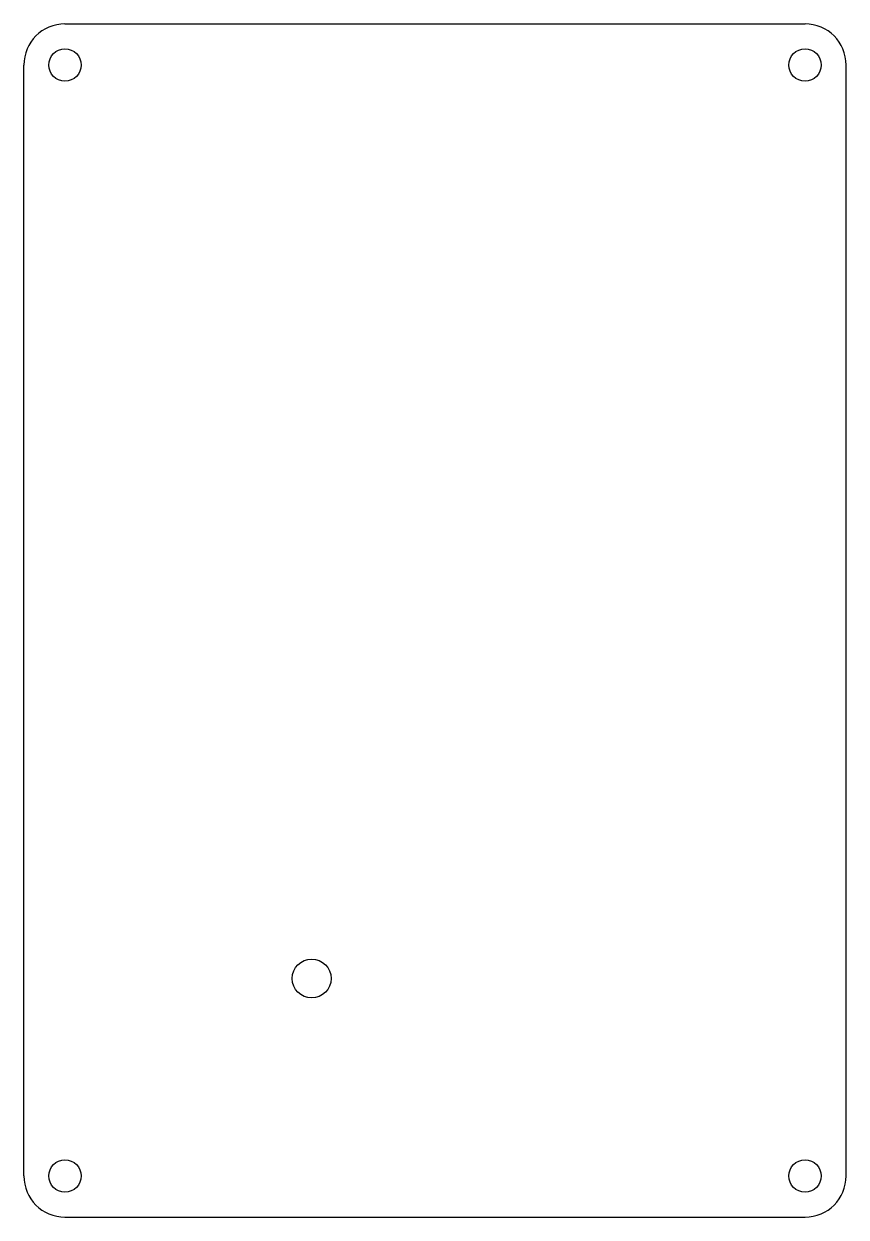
# Model space of a CAD drawing. Extents: x 0 to 63.5, y 0 to 92.1.
import ezdxf

# ---------------------------------------------------------------- set-up
doc = ezdxf.new("R2010")
doc.units = 0
doc.header["$MEASUREMENT"] = 0
doc.layers.add('VISIBLE', color=7, linetype='CONTINUOUS')

msp = doc.modelspace()

# ---------------------------------------------------------------- linework, layer by layer
at = {"layer": 'VISIBLE'}
for p, q in [((3.175, 92.075), (60.325, 92.075)), ((0, 3.175), (0, 88.9)), ((63.5, 3.175), (63.5, 88.9)), ((3.175, 0), (60.325, 0))]:
    msp.add_line(p, q, dxfattribs=at)
for centre, radius in [((3.175, 88.9), 1.25), ((60.325, 88.9), 1.25), ((22.225, 18.415), 1.5), ((3.175, 3.175), 1.25), ((60.325, 3.175), 1.25)]:
    msp.add_circle(centre, radius, dxfattribs=at)
for centre, start, end in [((3.175, 88.9), 90, 180), ((60.325, 88.9), 0, 90), ((3.175, 3.175), 180, 270), ((60.325, 3.175), 270, 0)]:
    msp.add_arc(centre, 3.175, start, end, dxfattribs=at)

doc.saveas('drawing.dxf')
